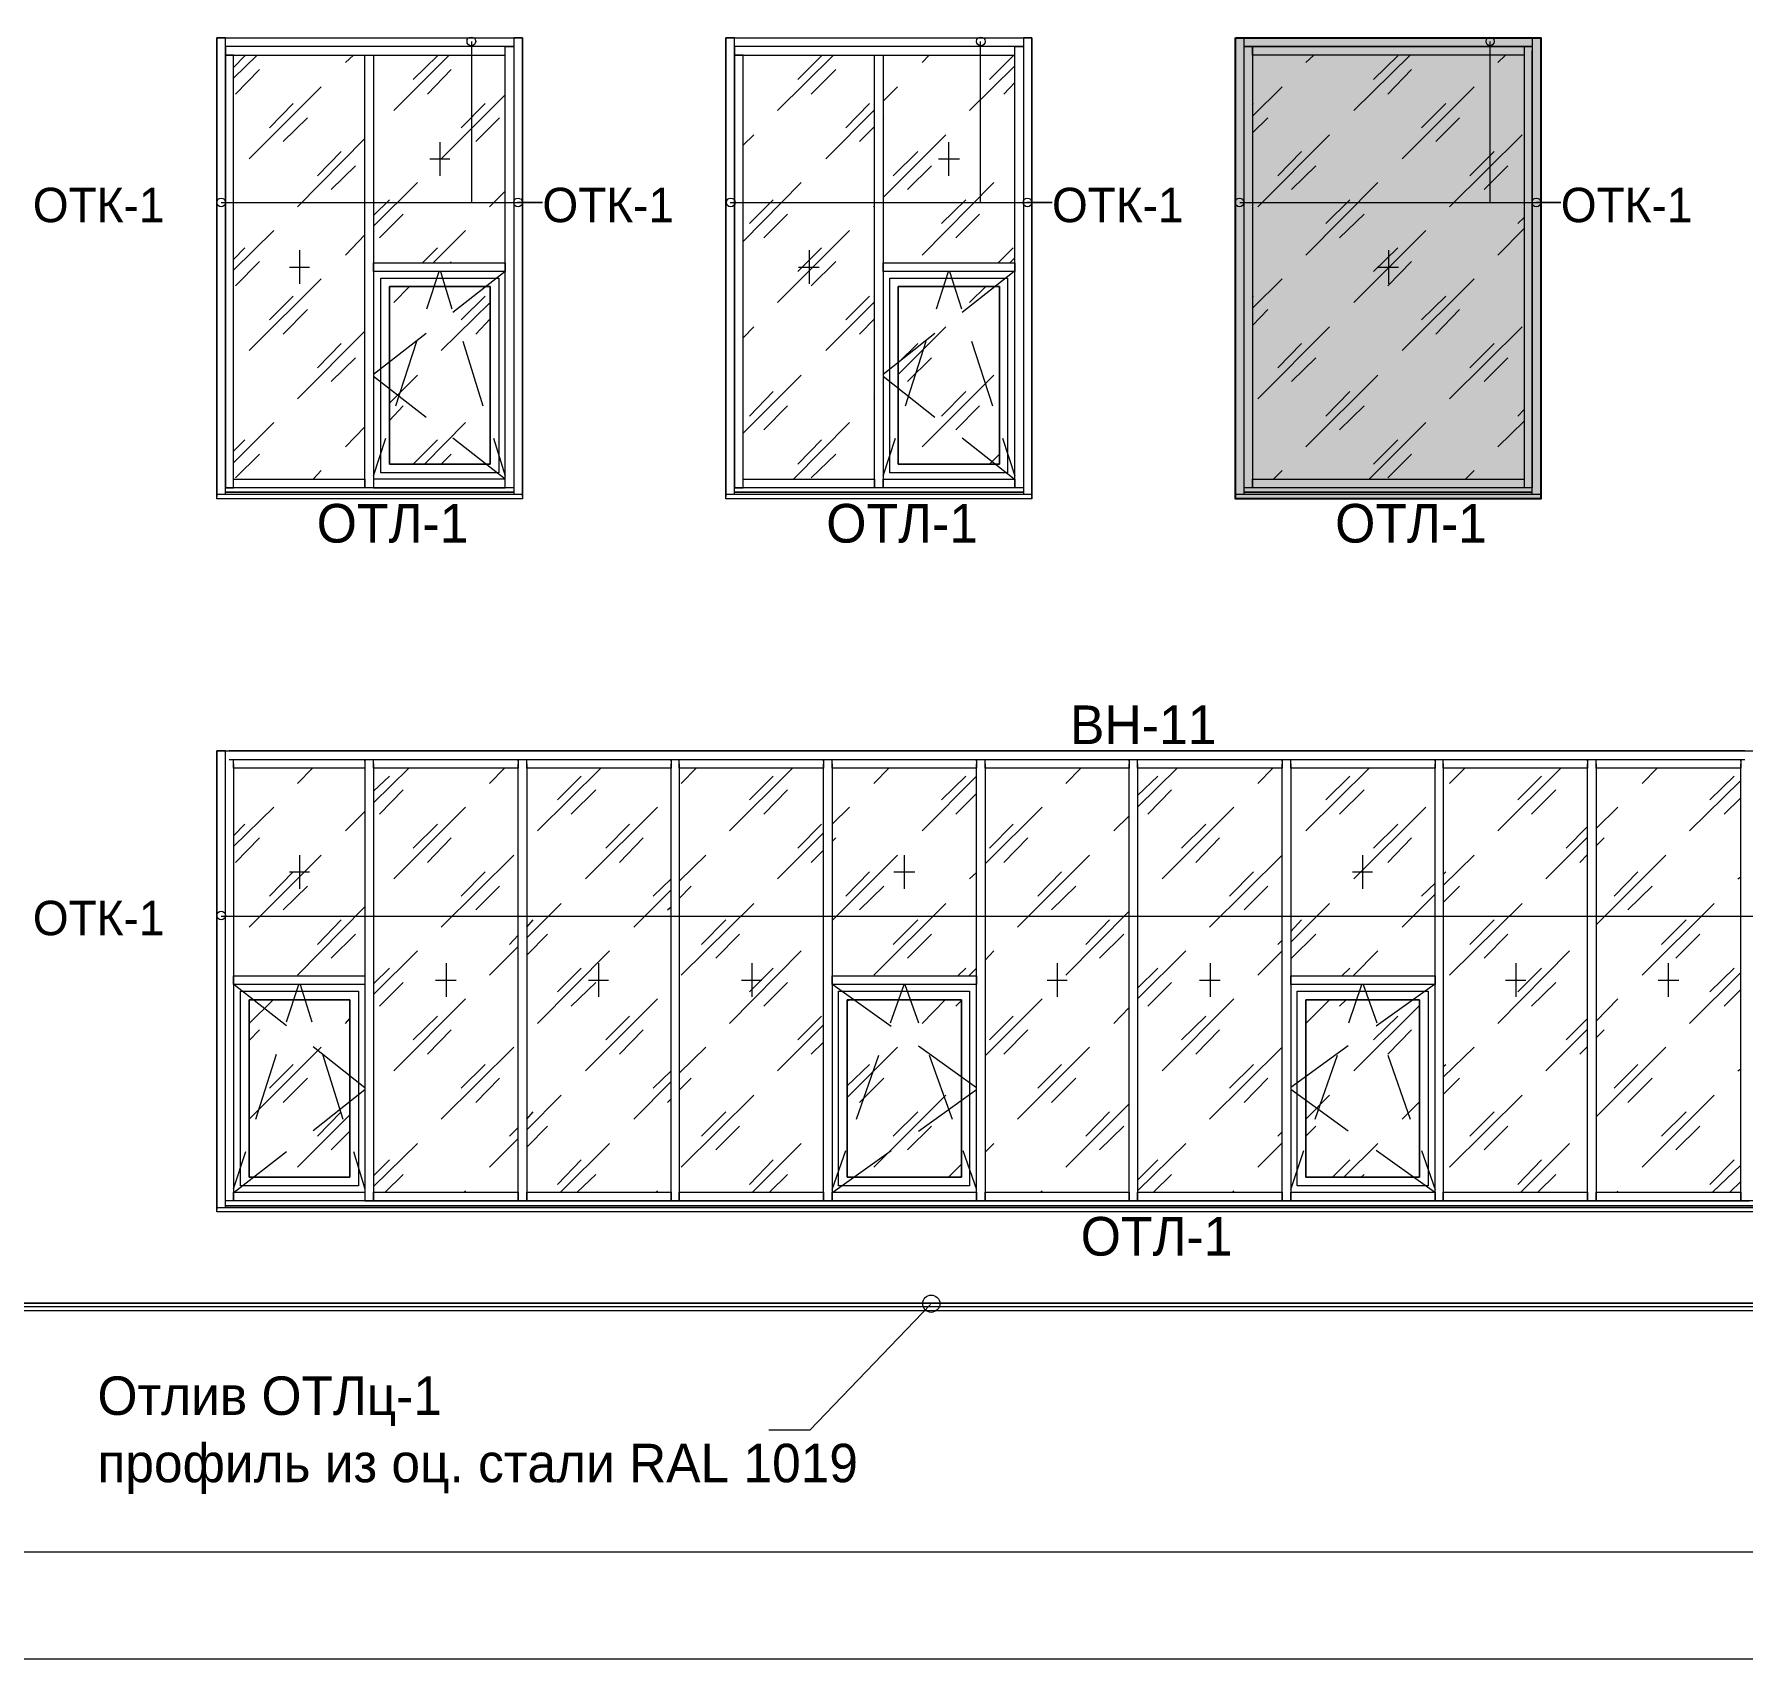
# Model space of a CAD drawing. Header units: millimetres. Extents: x 2294 to 908349, y -83289 to 219220.
# Drawn here: x 342625 to 352688, y 112340 to 121908 of the extents above; entities that cross this region are included whole.
import ezdxf

# ---------------------------------------------------------------- set-up
doc = ezdxf.new("R2010")
doc.units = ezdxf.units.MM
doc.layers.add('PDF _Геометрия', color=7, linetype='Continuous')
doc.layers.add('PDF _Текст', color=7, linetype='Continuous')

msp = doc.modelspace()

# ---------------------------------------------------------------- hatches: boundary and pattern name
at = {"transparency": 33554551}
h = msp.add_hatch(color=3, dxfattribs=at)
h.dxf.hatch_style = 1
h.paths.add_polyline_path([(349699.9, 121885.8), (351499, 121885.8), (351499, 119172.4), (349699.9, 119172.4)])

# ---------------------------------------------------------------- linework, layer by layer
msp.add_lwpolyline([(349699.9, 121885.8), (351499, 121885.8), (351499, 119172.4), (349699.9, 119172.4)], close=True)
at = {"layer": 'PDF _Геометрия', "lineweight": 9}
for points in [[(314502, 114435.6), (314023.7, 114435.6), (314502, 114435.6), (314023.7, 114435.6), (314502, 114435.6), (314502, 117686.6), (316601.6, 117686.6), (316601.6, 114435.6), (317202.7, 114435.6), (317202.7, 117686.6), (318603.9, 117686.6), (318603.9, 114435.6), (355012.4, 114435.6), (355012.4, 128188.8), (355012.4, 114435.6), (355033.6, 114435.6), (355033.6, 128188.8), (355033.6, 114435.6), (388559.4, 114435.6)], [(343752.5, 119197.8), (343752.5, 119261.3), (343752.5, 120535.5), (343752.5, 119235.9), (343799, 119235.9), (343799, 120535.5), (343799, 121784.2), (343752.5, 121784.2), (343752.5, 120535.5), (343752.5, 121809.6), (343752.5, 121885.8), (343701.7, 121885.8), (343701.7, 121809.6), (343701.7, 120535.5), (343701.7, 119261.3), (343701.7, 119185.1), (343701.7, 121885.8), (345500.7, 121885.8), (345500.7, 119185.1), (345500.7, 119261.3), (345500.7, 120535.5), (345500.7, 121809.6), (345500.7, 121885.8), (345449.9, 121885.8), (345449.9, 121809.6), (345449.9, 120535.5), (345449.9, 119261.3), (345449.9, 119197.8)], [(346749.5, 119197.8), (346749.5, 119261.3), (346749.5, 120535.5), (346749.5, 119235.9), (346800.3, 119235.9), (346800.3, 120535.5), (346800.3, 121784.2), (346749.5, 121784.2), (346749.5, 120535.5), (346749.5, 121809.6), (346749.5, 121885.8), (346698.7, 121885.8), (346698.7, 121809.6), (346698.7, 120535.5), (346698.7, 119261.3), (346698.7, 119185.1), (346698.7, 121885.8), (348502, 121885.8), (348502, 119185.1), (348502, 119261.3), (348502, 120535.5), (348502, 121809.6), (348502, 121885.8), (348451.2, 121885.8), (348451.2, 121809.6), (348451.2, 120535.5), (348451.2, 119261.3), (348451.2, 119197.8)], [(349750.7, 119197.8), (349750.7, 119261.3), (349750.7, 121809.6), (349750.7, 121885.8), (349699.9, 121885.8), (349699.9, 121809.6), (349699.9, 119261.3), (349699.9, 119185.1), (349699.9, 121885.8), (351499, 121885.8), (351499, 119185.1), (351499, 119261.3), (351499, 121809.6), (351499, 121885.8), (351448.2, 121885.8), (351448.2, 121809.6)], [(343799, 121648.7), (343938.7, 121784.2)], [(343799, 121712.2), (343866.8, 121780)], [(344459.4, 121741.9), (344506, 121784.2)], [(345399.1, 119286.7), (344624.5, 119286.7), (344624.5, 119235.9), (345399.1, 119235.9), (345399.1, 120535.5), (345399.1, 121809.6), (345399.1, 121835), (345449.9, 121835), (345449.9, 121809.6), (345449.9, 120535.5), (345449.9, 119235.9), (345399.1, 119235.9), (345399.1, 119286.7), (345090.1, 119528)], [(344743, 121458.3), (345069, 121784.2)], [(344857.3, 121640.3), (345001.2, 121780)], [(345200.2, 121864.6), (345200.2, 120916.4), (345619.3, 120916.4), (345471.1, 120916.4)], [(347003.5, 121458.3), (347333.7, 121784.2)], [(347122, 121640.3), (347261.7, 121780)], [(347854.3, 121741.9), (347896.6, 121784.2)], [(348197.2, 121864.6), (348197.2, 120916.4), (348620.5, 120916.4), (348472.3, 120916.4)], [(348252.2, 121640.3), (348391.9, 121780)], [(351448.2, 119235.9), (349750.7, 119235.9), (349750.7, 121809.6), (349750.7, 121835), (349801.5, 121835), (349801.5, 121809.6), (349801.5, 119235.9), (349750.7, 119235.9)], [(350114.8, 121741.9), (350161.3, 121784.2)], [(350398.4, 121458.3), (350728.6, 121784.2)], [(350512.7, 121640.3), (350656.6, 121780)], [(351198.4, 121864.6), (351198.4, 120916.4), (351617.5, 120916.4), (351473.6, 120916.4)], [(351245, 121741.9), (351291.6, 121784.2)], [(351401.6, 121835), (351448.2, 121835)], [(351401.6, 121835), (351401.6, 121809.6)], [(351401.6, 121809.6), (351401.6, 119235.9)], [(351448.2, 119197.8), (351448.2, 119261.3), (351448.2, 121809.6), (351448.2, 119235.9)], [(343811.7, 121555.6), (343951.4, 121699.5)], [(344942, 121555.6), (345081.7, 121699.5)], [(347202.4, 121555.6), (347346.4, 121699.5)], [(348133.7, 121458.3), (348400.4, 121720.7)], [(350597.3, 121555.6), (350737, 121699.5)], [(343892.2, 121174.6), (344315.5, 121597.9)], [(347625.7, 121513.3), (347710.4, 121597.9)], [(348336.9, 121555.6), (348400.4, 121623.3)], [(349801.5, 121424.4), (349975.1, 121597.9)], [(350682, 121174.6), (351105.3, 121597.9)], [(344010.7, 121356.7), (344150.4, 121500.6)], [(345022.4, 121174.6), (345399.1, 121551.4)], [(345140.9, 121356.7), (345280.6, 121500.6)], [(347405.6, 121356.7), (347545.3, 121500.6)], [(349801.5, 121492.1), (349805.8, 121500.6)], [(350796.3, 121356.7), (350940.2, 121500.6)], [(344091.1, 121276.2), (344235.1, 121415.9)], [(345225.6, 121276.2), (345365.3, 121415.9)], [(347287.1, 121174.6), (347574.9, 121462.5)], [(347486, 121276.2), (347574.9, 121365.1)], [(347625.7, 121411.7), (347630, 121415.9)], [(349801.5, 121327), (349890.4, 121415.9)], [(350881, 121276.2), (351020.6, 121415.9)], [(344175.8, 120891), (344573.7, 121293.2)], [(345013.9, 121272), (345013.9, 121073)], [(346800.3, 121255.1), (346863.8, 121314.3)], [(347625.7, 120946.1), (347994, 121314.3)], [(348010.9, 121272), (348010.9, 121073)], [(349831.2, 120891), (350254.5, 121314.3)], [(350961.4, 120891), (351388.9, 121314.3)], [(344294.3, 121073), (344434, 121217)], [(344954.7, 121174.6), (345073.2, 121174.6)], [(347685, 121073), (347828.9, 121217)], [(347951.7, 121174.6), (348074.4, 121174.6)], [(349949.7, 121073), (350089.4, 121217)], [(351079.9, 121073), (351223.8, 121217)], [(344374.7, 120992.6), (344518.7, 121132.3)], [(347769.7, 120992.6), (347909.3, 121132.3)], [(350030.1, 120992.6), (350174, 121132.3)], [(351164.6, 120992.6), (351304.3, 121132.3)], [(344624.5, 120776.7), (344882.7, 121035)], [(345306, 120891), (345399.1, 120984.2)], [(346800.3, 120687.8), (347143.2, 121035)], [(347854.3, 120607.4), (348277.6, 121035)], [(350114.8, 120607.4), (350538.1, 121035)], [(343727.1, 120916.4), (345619.3, 120916.4)], [(344624.5, 120840.2), (344717.6, 120933.4)], [(346724.1, 120916.4), (348620.5, 120916.4)], [(346838.4, 120793.7), (346978.1, 120933.4)], [(347570.7, 120891), (347574.9, 120899.5)], [(347968.6, 120793.7), (348112.5, 120933.4)], [(349725.3, 120916.4), (351617.5, 120916.4)], [(350233.3, 120793.7), (350373, 120933.4)], [(344658.4, 120709), (344798, 120848.7)], [(346923, 120709), (347062.7, 120848.7)], [(348053.3, 120709), (348193, 120848.7)], [(350313.7, 120709), (350457.7, 120848.7)], [(351245, 120607.4), (351401.6, 120764)], [(351363.5, 120793.7), (351401.6, 120827.5)], [(343799, 120518.5), (344036.1, 120751.3)], [(344459.4, 120607.4), (344573.7, 120725.9)], [(344975.8, 120560.8), (345166.3, 120751.3)], [(347003.5, 120328), (347426.8, 120751.3)], [(350398.4, 120328), (350821.7, 120751.3)], [(343799, 120582), (343866.8, 120649.7)], [(343811.7, 120425.4), (343951.4, 120569.3)], [(344188.5, 120637), (344188.5, 120438.1)], [(344912.3, 120560.8), (345001.2, 120649.7)], [(345077.4, 120560.8), (345081.7, 120569.3)], [(347122, 120510.1), (347261.7, 120649.7)], [(347189.7, 120637), (347189.7, 120438.1)], [(347202.4, 120425.4), (347346.4, 120569.3)], [(348303, 120560.8), (348391.9, 120649.7)], [(348370.8, 120560.8), (348400.4, 120590.5)], [(350512.7, 120510.1), (350656.6, 120649.7)], [(350597.3, 120425.4), (350737, 120569.3)], [(350601.6, 120637), (350601.6, 120438.1)], [(343892.2, 120044.4), (344315.5, 120467.7)], [(344129.2, 120535.5), (344247.8, 120535.5)], [(344937.7, 120289.9), (345009.7, 120510.1)], [(345018.2, 120510.1), (345085.9, 120289.9)], [(345399.1, 120510.1), (345090.1, 120268.8)], [(347126.2, 120535.5), (347249, 120535.5)], [(347939, 120289.9), (348010.9, 120510.1)], [(348015.2, 120510.1), (348087.1, 120289.9)], [(348396.2, 120510.1), (348091.4, 120268.8)], [(349801.5, 120294.2), (349975.1, 120467.7)], [(350538.1, 120535.5), (350660.8, 120535.5)], [(350682, 120044.4), (351105.3, 120467.7)], [(344010.7, 120226.4), (344150.4, 120366.1)], [(344743, 120328), (344836.1, 120421.2)], [(345140.9, 120226.4), (345280.6, 120366.1)], [(347405.6, 120226.4), (347545.3, 120366.1)], [(348133.7, 120328), (348231.1, 120421.2)], [(349801.5, 120357.7), (349805.8, 120366.1)], [(350796.3, 120226.4), (350940.2, 120366.1)], [(344091.1, 120141.8), (344235.1, 120285.7)], [(345022.4, 120044.4), (345310.2, 120328)], [(347287.1, 120044.4), (347574.9, 120332.3)], [(349801.5, 120192.6), (349890.4, 120285.7)], [(350881, 120141.8), (351020.6, 120285.7)], [(344175.8, 119760.8), (344573.7, 120158.7)], [(345225.6, 120141.8), (345310.2, 120230.7)], [(346800.3, 120120.6), (346863.8, 120184.1)], [(347486, 120141.8), (347574.9, 120230.7)], [(347714.6, 119904.7), (347994, 120184.1)], [(349831.2, 119760.8), (350254.5, 120184.1)], [(350961.4, 119760.8), (351388.9, 120184.1)], [(344294.3, 119942.8), (344434, 120086.7)], [(344933.5, 120146), (344624.5, 119904.7)], [(344755.7, 119718.5), (344878.5, 120099.4)], [(345149.4, 120099.4), (345267.9, 119718.5)], [(347930.5, 120146), (347625.7, 119904.7)], [(347714.6, 119972.5), (347828.9, 120086.7)], [(347757, 119718.5), (347879.7, 120099.4)], [(348146.4, 120099.4), (348269.2, 119718.5)], [(349949.7, 119942.8), (350089.4, 120086.7)], [(351079.9, 119942.8), (351223.8, 120086.7)], [(344374.7, 119862.4), (344518.7, 120002.1)], [(347769.7, 119862.4), (347909.3, 120002.1)], [(350030.1, 119862.4), (350174, 120002.1)], [(351164.6, 119862.4), (351304.3, 120002.1)], [(344933.5, 119650.7), (344624.5, 119892)], [(344717.6, 119735.4), (344882.7, 119900.5)], [(346800.3, 119557.6), (347143.2, 119900.5)], [(347930.5, 119650.7), (347625.7, 119892)], [(347854.3, 119477.2), (348277.6, 119900.5)], [(350114.8, 119477.2), (350538.1, 119900.5)], [(344717.6, 119798.9), (344717.6, 119803.1)], [(345306, 119760.8), (345310.2, 119765)], [(346838.4, 119659.2), (346978.1, 119803.1)], [(347570.7, 119760.8), (347574.9, 119765)], [(347968.6, 119659.2), (348112.5, 119803.1)], [(350233.3, 119659.2), (350373, 119803.1)], [(344717.6, 119633.8), (344798, 119718.5)], [(346923, 119578.8), (347062.7, 119718.5)], [(348053.3, 119578.8), (348193, 119718.5)], [(350313.7, 119578.8), (350457.7, 119718.5)], [(351363.5, 119659.2), (351401.6, 119697.3)], [(343799, 119384.1), (344036.1, 119621.1)], [(344459.4, 119477.2), (344573.7, 119595.7)], [(344925, 119375.6), (345166.3, 119621.1)], [(347096.6, 119286.7), (347426.8, 119621.1)], [(350487.3, 119286.7), (350821.7, 119621.1)], [(351245, 119477.2), (351401.6, 119629.6)], [(343799, 119451.8), (343866.8, 119519.5)], [(344624.5, 119307.9), (344696.5, 119528)], [(344857.3, 119375.6), (345001.2, 119519.5)], [(345331.4, 119528), (345399.1, 119307.9)], [(347122, 119375.6), (347261.7, 119519.5)], [(347625.7, 119307.9), (347697.7, 119528)], [(348396.2, 119286.7), (348091.4, 119528)], [(348328.4, 119528), (348400.4, 119307.9)], [(350512.7, 119375.6), (350656.6, 119519.5)], [(343811.7, 119295.2), (343951.4, 119434.9)], [(345022.4, 119375.6), (345081.7, 119434.9)], [(347202.4, 119295.2), (347346.4, 119434.9)], [(348252.2, 119375.6), (348311.5, 119434.9)], [(350597.3, 119295.2), (350737, 119434.9)], [(344268.9, 119286.7), (344315.5, 119337.5)], [(349924.3, 119286.7), (349975.1, 119337.5)], [(351054.5, 119286.7), (351105.3, 119337.5)], [(345500.7, 119202), (345500.7, 119197.8), (343701.7, 119197.8), (343701.7, 119202)], [(345500.7, 119197.8), (345500.7, 119172.4), (343701.7, 119172.4), (343701.7, 119197.8)], [(343701.7, 119172.4), (343701.7, 119180.9)], [(345449.9, 119235.9), (343752.5, 119235.9)], [(345449.9, 119210.5), (343752.5, 119210.5), (345449.9, 119210.5)], [(345449.9, 119210.5), (343752.5, 119210.5)], [(345500.7, 119180.9), (345500.7, 119172.4)], [(348502, 119197.8), (346698.7, 119197.8), (346698.7, 119202)], [(348502, 119172.4), (346698.7, 119172.4), (346698.7, 119197.8)], [(346698.7, 119172.4), (346698.7, 119180.9)], [(348451.2, 119235.9), (346749.5, 119235.9)], [(348451.2, 119210.5), (346749.5, 119210.5), (348451.2, 119210.5)], [(348451.2, 119210.5), (346749.5, 119210.5)], [(348502, 119235.9), (348502, 119210.5), (348502, 119197.8), (348502, 119172.4), (348502, 119180.9)], [(351499, 119202), (351499, 119197.8), (349699.9, 119197.8), (349699.9, 119202)], [(351499, 119197.8), (351499, 119172.4), (349699.9, 119172.4), (349699.9, 119197.8)], [(349699.9, 119172.4), (349699.9, 119180.9)], [(351448.2, 119210.5), (349750.7, 119210.5), (351448.2, 119210.5)], [(351448.2, 119210.5), (349750.7, 119210.5)], [(351448.2, 119235.9), (351401.6, 119235.9)], [(351499, 119180.9), (351499, 119172.4)], [(343799, 117610.4), (343799, 116336.3), (343799, 115036.7), (343752.5, 115036.7), (343752.5, 116336.3), (343752.5, 117610.4), (343752.5, 117686.6), (343701.7, 117686.6), (343701.7, 117610.4), (343701.7, 116336.3), (343701.7, 115062.1), (343701.7, 114985.9), (343701.7, 117686.6), (354500.2, 117686.6), (354500.2, 114985.9), (354500.2, 115062.1), (354500.2, 116336.3), (354500.2, 117610.4), (354500.2, 117686.6), (354449.4, 117686.6), (354449.4, 117610.4), (354449.4, 116336.3), (354449.4, 115062.1), (354449.4, 114998.6)], [(352701.2, 117686.6), (351799.5, 117686.6), (350897.9, 117686.6), (350000.5, 117686.6), (349098.8, 117686.6), (348201.4, 117686.6), (347299.8, 117686.6), (346402.4, 117686.6), (345500.7, 117686.6), (344599.1, 117686.6), (343773.6, 117686.6)], [(343752.5, 114998.6), (343752.5, 115062.1), (343752.5, 116336.3), (343752.5, 117610.4)], [(343773.6, 117635.8), (344599.1, 117635.8), (345500.7, 117635.8), (346402.4, 117635.8), (347299.8, 117635.8), (348201.4, 117635.8), (349098.8, 117635.8), (350000.5, 117635.8), (350897.9, 117635.8), (351799.5, 117635.8), (352701.2, 117635.8)], [(344573.7, 117627.3), (344573.7, 117635.8), (344573.7, 117585), (343799, 117585), (343799, 117635.8), (344573.7, 117635.8)], [(343799, 117627.3), (343799, 117635.8)], [(344175.8, 117496.1), (344264.7, 117585)], [(344573.7, 117610.4), (344573.7, 116336.3), (344573.7, 115036.7), (344624.5, 115036.7), (345475.3, 115036.7), (345526.1, 115036.7), (346377, 115036.7), (346423.5, 115036.7), (347274.4, 115036.7), (347325.2, 115036.7), (348176, 115036.7), (348226.8, 115036.7), (349073.4, 115036.7), (349124.2, 115036.7), (349975.1, 115036.7), (350025.9, 115036.7), (350876.7, 115036.7), (350923.3, 115036.7), (351774.1, 115036.7), (351824.9, 115036.7), (352675.8, 115036.7), (352726.6, 115036.7)], [(345475.3, 117627.3), (345475.3, 117635.8), (345475.3, 117585), (344624.5, 117585), (344624.5, 117635.8), (345475.3, 117635.8)], [(344624.5, 117627.3), (344624.5, 117635.8)], [(344624.5, 117610.4), (344624.5, 116336.3), (344624.5, 115036.7), (344624.5, 115087.5), (345475.3, 115087.5), (345475.3, 115036.7), (345475.3, 116336.3), (345475.3, 117610.4)], [(344624.5, 117381.8), (344831.9, 117585)], [(344624.5, 117449.5), (344717.6, 117538.4)], [(345306, 117496.1), (345394.9, 117585)], [(346377, 117627.3), (346377, 117635.8), (346377, 117585), (345526.1, 117585), (345526.1, 117635.8), (346377, 117635.8)], [(345526.1, 117627.3), (345526.1, 117635.8)], [(345526.1, 117610.4), (345526.1, 116336.3), (345526.1, 115036.7), (345526.1, 115087.5), (346377, 115087.5), (346377, 115036.7), (346377, 116336.3), (346377, 117610.4)], [(345589.6, 117216.7), (345962.1, 117585)], [(345708.2, 117398.8), (345847.8, 117538.4)], [(347274.4, 117627.3), (347274.4, 117635.8), (347274.4, 117585), (346423.5, 117585), (346423.5, 117635.8), (347274.4, 117635.8)], [(346423.5, 117627.3), (346423.5, 117635.8)], [(346423.5, 117610.4), (346423.5, 116336.3), (346423.5, 115036.7), (346423.5, 115087.5), (347274.4, 115087.5), (347274.4, 115036.7), (347274.4, 116336.3), (347274.4, 117610.4)], [(346436.2, 117496.1), (346525.1, 117585)], [(346719.9, 117216.7), (347092.4, 117585)], [(346838.4, 117398.8), (346978.1, 117538.4)], [(348176, 117627.3), (348176, 117635.8), (348176, 117585), (347325.2, 117585), (347325.2, 117635.8), (348176, 117635.8)], [(347325.2, 117627.3), (347325.2, 117635.8)], [(347325.2, 117610.4), (347325.2, 116336.3), (347325.2, 115036.7), (347325.2, 115087.5), (348176, 115087.5), (348176, 115036.7), (348176, 116336.3), (348176, 117610.4)], [(347570.7, 117496.1), (347659.6, 117585)], [(347854.3, 117216.7), (348176, 117538.4)], [(347968.6, 117398.8), (348112.5, 117538.4)], [(349073.4, 117627.3), (349073.4, 117635.8), (349073.4, 117585), (348226.8, 117585), (348226.8, 117635.8), (349073.4, 117635.8)], [(348226.8, 117627.3), (348226.8, 117635.8)], [(348226.8, 117610.4), (348226.8, 116336.3), (348226.8, 115036.7), (348226.8, 115087.5), (349073.4, 115087.5), (349073.4, 115036.7), (349073.4, 116336.3), (349073.4, 117610.4)], [(348700.9, 117496.1), (348789.8, 117585)], [(349975.1, 117627.3), (349975.1, 117635.8), (349975.1, 117585), (349124.2, 117585), (349124.2, 117635.8), (349975.1, 117635.8)], [(349124.2, 117627.3), (349124.2, 117635.8)], [(349124.2, 117610.4), (349124.2, 116336.3), (349124.2, 115036.7), (349124.2, 115087.5), (349975.1, 115087.5), (349975.1, 115036.7), (349975.1, 116336.3), (349975.1, 117610.4)], [(349124.2, 117356.4), (349357.1, 117585)], [(349124.2, 117424.2), (349242.8, 117538.4)], [(349831.2, 117496.1), (349920.1, 117585)], [(350876.7, 117627.3), (350876.7, 117635.8), (350876.7, 117585), (350025.9, 117585), (350025.9, 117635.8), (350876.7, 117635.8)], [(350025.9, 117627.3), (350025.9, 117635.8)], [(350025.9, 117610.4), (350025.9, 116336.3), (350025.9, 115036.7), (350025.9, 115087.5), (350876.7, 115087.5), (350876.7, 115036.7), (350876.7, 116336.3), (350876.7, 117610.4)], [(350114.8, 117216.7), (350487.3, 117585)], [(350233.3, 117398.8), (350373, 117538.4)], [(351774.1, 117627.3), (351774.1, 117635.8), (351774.1, 117585), (350923.3, 117585), (350923.3, 117635.8), (351774.1, 117635.8)], [(350923.3, 117627.3), (350923.3, 117635.8)], [(350923.3, 117610.4), (350923.3, 116336.3), (350923.3, 115036.7), (350923.3, 115087.5), (351774.1, 115087.5), (351774.1, 115036.7), (351774.1, 116336.3), (351774.1, 117610.4)], [(350961.4, 117496.1), (351050.3, 117585)], [(351245, 117216.7), (351617.5, 117585)], [(351363.5, 117398.8), (351503.2, 117538.4)], [(352675.8, 117627.3), (352675.8, 117635.8), (352675.8, 117585), (351824.9, 117585), (351824.9, 117635.8), (352675.8, 117635.8)], [(351824.9, 117627.3), (351824.9, 117635.8)], [(351824.9, 117610.4), (351824.9, 116336.3), (351824.9, 115036.7), (351824.9, 115087.5), (352675.8, 115087.5), (352675.8, 115036.7), (352675.8, 116336.3), (352675.8, 117610.4)], [(352095.8, 117496.1), (352184.7, 117585)], [(352493.8, 117398.8), (352637.7, 117538.4)], [(344658.4, 117314.1), (344798, 117458)], [(345788.6, 117314.1), (345932.5, 117458)], [(346923, 117314.1), (347062.7, 117458)], [(349183.5, 117314.1), (349323.2, 117458)], [(350313.7, 117314.1), (350457.7, 117458)], [(351444, 117314.1), (351587.9, 117458)], [(352375.2, 117216.7), (352675.8, 117513)], [(343799, 117123.6), (344036.1, 117356.4)], [(344743, 116933.1), (345166.3, 117356.4)], [(345873.2, 116933.1), (346296.6, 117356.4)], [(347325.2, 117254.8), (347426.8, 117356.4)], [(348053.3, 117314.1), (348176, 117436.9)], [(348226.8, 117022), (348561.2, 117356.4)], [(349268.2, 116933.1), (349691.5, 117356.4)], [(350398.4, 116933.1), (350821.7, 117356.4)], [(351824.9, 117229.4), (351951.9, 117356.4)], [(352578.4, 117314.1), (352675.8, 117411.5)], [(343799, 117187.1), (343866.8, 117254.8)], [(344459.4, 117216.7), (344573.7, 117331)], [(344857.3, 117115.1), (345001.2, 117254.8)], [(345991.8, 117115.1), (346131.5, 117254.8)], [(347122, 117115.1), (347261.7, 117254.8)], [(348252.2, 117115.1), (348391.9, 117254.8)], [(348984.5, 117216.7), (349073.4, 117305.6)], [(349382.5, 117115.1), (349526.4, 117254.8)], [(350512.7, 117115.1), (350656.6, 117254.8)], [(351647.1, 117115.1), (351774.1, 117242.1)], [(343811.7, 117030.5), (343951.4, 117174.4)], [(344942, 117030.5), (345081.7, 117174.4)], [(346072.2, 117030.5), (346211.9, 117174.4)], [(347003.5, 116933.1), (347274.4, 117204)], [(347325.2, 117153.2), (347346.4, 117174.4)], [(348336.9, 117030.5), (348476.6, 117174.4)], [(349467.1, 117030.5), (349606.8, 117174.4)], [(350597.3, 117030.5), (350737, 117174.4)], [(351528.6, 116933.1), (351774.1, 117178.6)], [(351824.9, 117127.8), (351871.5, 117174.4)], [(343892.2, 116649.5), (344315.5, 117072.8)], [(344188.5, 117072.8), (344188.5, 116873.9)], [(345022.4, 116649.5), (345449.9, 117072.8)], [(346423.5, 116920.4), (346580.2, 117072.8)], [(347202.4, 117030.5), (347274.4, 117102.4)], [(347325.2, 116687.6), (347710.4, 117072.8)], [(347748.5, 117072.8), (347748.5, 116873.9)], [(348417.3, 116649.5), (348840.6, 117072.8)], [(349547.5, 116649.5), (349975.1, 117072.8)], [(350449.2, 117072.8), (350449.2, 116873.9)], [(350923.3, 116895), (351105.3, 117072.8)], [(351727.6, 117030.5), (351774.1, 117077)], [(351824.9, 116662.2), (352235.5, 117072.8)], [(344010.7, 116831.5), (344150.4, 116975.4)], [(344129.2, 116975.4), (344247.8, 116975.4)], [(345140.9, 116831.5), (345280.6, 116975.4)], [(347405.6, 116831.5), (347545.3, 116975.4)], [(347689.2, 116975.4), (347812, 116975.4)], [(348133.7, 116933.1), (348176, 116971.2)], [(348535.8, 116831.5), (348675.5, 116975.4)], [(349666.1, 116831.5), (349805.8, 116975.4)], [(350389.9, 116975.4), (350508.4, 116975.4)], [(350923.3, 116958.5), (350940.2, 116975.4)], [(351930.8, 116831.5), (352070.4, 116975.4)], [(352658.8, 116933.1), (352675.8, 116945.8)], [(344091.1, 116751.1), (344235.1, 116890.8)], [(345225.6, 116751.1), (345365.3, 116890.8)], [(346156.9, 116649.5), (346377, 116869.6)], [(346271.2, 116831.5), (346377, 116933.1)], [(346423.5, 116818.8), (346495.5, 116890.8)], [(347486, 116751.1), (347630, 116890.8)], [(348616.3, 116751.1), (348760.2, 116890.8)], [(349750.7, 116751.1), (349890.4, 116890.8)], [(350682, 116649.5), (350876.7, 116844.2)], [(350796.3, 116831.5), (350876.7, 116907.7)], [(350923.3, 116793.4), (351020.6, 116890.8)], [(352011.2, 116751.1), (352155.1, 116890.8)], [(344175.8, 116365.9), (344573.7, 116768)], [(345526.1, 116586), (345729.3, 116789.2)], [(346355.8, 116751.1), (346377, 116768)], [(346436.2, 116365.9), (346863.8, 116789.2)], [(347570.7, 116365.9), (347994, 116789.2)], [(348700.9, 116365.9), (349073.4, 116742.6)], [(350025.9, 116560.6), (350254.5, 116789.2)], [(350961.4, 116365.9), (351388.9, 116789.2)], [(352095.8, 116365.9), (352519.2, 116789.2)], [(343727.1, 116713), (355092.9, 116713)], [(344294.3, 116547.9), (344434, 116691.8)], [(345526.1, 116649.5), (345564.2, 116691.8)], [(346554.8, 116547.9), (346698.7, 116691.8)], [(347685, 116547.9), (347828.9, 116691.8)], [(348819.5, 116547.9), (348959.1, 116691.8)], [(350025.9, 116624.1), (350089.4, 116691.8)], [(351079.9, 116547.9), (351223.8, 116691.8)], [(352210.1, 116547.9), (352354.1, 116691.8)], [(344374.7, 116467.5), (344518.7, 116607.2)], [(345306, 116365.9), (345475.3, 116535.2)], [(345424.5, 116547.9), (345475.3, 116602.9)], [(345526.1, 116484.4), (345648.9, 116607.2)], [(346639.4, 116467.5), (346779.1, 116607.2)], [(347769.7, 116467.5), (347909.3, 116607.2)], [(348899.9, 116467.5), (349043.8, 116607.2)], [(349949.7, 116547.9), (349975.1, 116573.3)], [(350030.1, 116467.5), (350174, 116607.2)], [(351164.6, 116467.5), (351304.3, 116607.2)], [(352294.8, 116467.5), (352434.5, 116607.2)], [(344624.5, 116251.6), (344882.7, 116509.8)], [(345052, 116437.8), (345052, 116238.9)], [(345589.6, 116082.3), (346012.9, 116509.8)], [(345949.4, 116437.8), (345949.4, 116238.9)], [(346719.9, 116082.3), (347143.2, 116509.8)], [(346851.1, 116437.8), (346851.1, 116238.9)], [(348226.8, 116454.8), (348277.6, 116509.8)], [(348650.1, 116437.8), (348650.1, 116238.9)], [(349124.2, 116226.2), (349407.9, 116509.8)], [(349551.8, 116437.8), (349551.8, 116238.9)], [(349831.2, 116365.9), (349975.1, 116509.8)], [(350394.2, 116361.7), (350538.1, 116509.8)], [(351245, 116082.3), (351668.3, 116509.8)], [(351350.8, 116437.8), (351350.8, 116238.9)], [(352248.2, 116437.8), (352248.2, 116238.9)], [(344624.5, 116315.1), (344717.6, 116408.2)], [(344988.5, 116336.3), (345111.3, 116336.3)], [(345708.2, 116268.5), (345847.8, 116408.2)], [(345890.2, 116336.3), (346008.7, 116336.3)], [(346791.8, 116336.3), (346910.3, 116336.3)], [(346838.4, 116268.5), (346978.1, 116408.2)], [(348066, 116361.7), (348112.5, 116408.2)], [(348129.5, 116361.7), (348176, 116408.2)], [(348590.9, 116336.3), (348709.4, 116336.3)], [(349124.2, 116289.7), (349242.8, 116408.2)], [(349488.3, 116336.3), (349611, 116336.3)], [(350326.4, 116361.7), (350373, 116408.2)], [(351291.6, 116336.3), (351410.1, 116336.3)], [(351363.5, 116268.5), (351503.2, 116408.2)], [(352189, 116336.3), (352311.7, 116336.3)], [(352375.2, 116082.3), (352675.8, 116382.8)], [(352493.8, 116268.5), (352637.7, 116408.2)], [(343803.3, 116310.9), (344112.3, 116069.6)], [(344112.3, 116090.7), (344184.3, 116310.9)], [(344192.7, 116310.9), (344260.5, 116090.7)], [(344658.4, 116183.9), (344798, 116323.6)], [(345788.6, 116183.9), (345932.5, 116323.6)], [(346923, 116183.9), (347062.7, 116323.6)], [(347329.4, 116310.9), (347672.3, 116065.3)], [(347668.1, 116086.5), (347748.5, 116310.9)], [(347752.7, 116310.9), (347833.2, 116086.5)], [(349183.5, 116183.9), (349323.2, 116323.6)], [(350368.8, 116086.5), (350445, 116310.9)], [(350453.4, 116310.9), (350533.8, 116086.5)], [(350872.5, 116310.9), (350529.6, 116065.3)], [(351444, 116183.9), (351587.9, 116323.6)], [(352578.4, 116183.9), (352675.8, 116281.2)], [(343892.2, 116082.3), (344031.9, 116222)], [(344743, 115802.9), (345166.3, 116226.2)], [(345873.2, 115802.9), (346296.6, 116226.2)], [(347414.1, 116213.5), (347422.5, 116222)], [(347854.3, 116082.3), (347989.8, 116222)], [(348053.3, 116183.9), (348087.1, 116217.7)], [(348226.8, 115891.8), (348561.2, 116226.2)], [(348984.5, 116082.3), (349073.4, 116175.4)], [(349268.2, 115802.9), (349691.5, 116226.2)], [(350114.8, 116082.3), (350254.5, 116222)], [(350313.7, 116183.9), (350351.8, 116222)], [(350398.4, 115802.9), (350783.6, 116188.1)], [(351824.9, 116095), (351951.9, 116226.2)], [(343892.2, 115980.7), (343951.4, 116044.2)], [(344459.4, 116082.3), (344484.8, 116111.9)], [(344857.3, 115984.9), (345001.2, 116124.6)], [(344942, 115900.2), (345081.7, 116044.2)], [(345991.8, 115984.9), (346131.5, 116124.6)], [(346072.2, 115900.2), (346211.9, 116044.2)], [(347003.5, 115802.9), (347274.4, 116073.8)], [(347122, 115984.9), (347261.7, 116124.6)], [(348252.2, 115984.9), (348391.9, 116124.6)], [(348336.9, 115900.2), (348476.6, 116044.2)], [(349382.5, 115984.9), (349526.4, 116124.6)], [(349467.1, 115900.2), (349606.8, 116044.2)], [(350512.7, 115984.9), (350656.6, 116124.6)], [(350597.3, 115900.2), (350737, 116044.2)], [(351528.6, 115802.9), (351774.1, 116048.4)], [(351647.1, 115984.9), (351774.1, 116111.9)], [(351824.9, 115997.6), (351871.5, 116044.2)], [(343892.2, 115519.3), (344315.5, 115942.6)], [(344268.9, 115946.8), (344573.7, 115705.5)], [(345022.4, 115519.3), (345449.9, 115942.6)], [(346423.5, 115790.2), (346580.2, 115942.6)], [(347202.4, 115900.2), (347274.4, 115972.2)], [(347414.1, 115646.3), (347710.4, 115942.6)], [(347833.2, 115951), (348176, 115705.5)], [(348417.3, 115519.3), (348840.6, 115942.6)], [(349547.5, 115519.3), (349975.1, 115942.6)], [(350364.5, 115951), (350025.9, 115705.5)], [(350923.3, 115764.8), (351105.3, 115942.6)], [(351727.6, 115900.2), (351774.1, 115946.8)], [(351824.9, 115532), (352235.5, 115942.6)], [(343930.3, 115519.3), (344053, 115900.2)], [(344010.7, 115701.3), (344150.4, 115841)], [(344323.9, 115900.2), (344442.5, 115519.3)], [(345140.9, 115701.3), (345280.6, 115841)], [(347414.1, 115714), (347545.3, 115841)], [(347469.1, 115519.3), (347600.3, 115896)], [(347896.6, 115896), (348032.1, 115519.3)], [(348535.8, 115701.3), (348675.5, 115841)], [(349666.1, 115701.3), (349805.8, 115841)], [(350169.8, 115519.3), (350301, 115896)], [(350597.3, 115896), (350728.6, 115519.3)], [(350923.3, 115828.3), (350940.2, 115841)], [(351930.8, 115701.3), (352070.4, 115841)], [(344091.1, 115616.6), (344235.1, 115760.6)], [(345225.6, 115616.6), (345365.3, 115760.6)], [(346156.9, 115519.3), (346377, 115739.4)], [(346271.2, 115701.3), (346377, 115802.9)], [(346423.5, 115688.6), (346495.5, 115760.6)], [(347486, 115616.6), (347630, 115760.6)], [(348616.3, 115616.6), (348760.2, 115760.6)], [(349750.7, 115616.6), (349890.4, 115760.6)], [(350923.3, 115663.2), (351020.6, 115760.6)], [(352011.2, 115616.6), (352155.1, 115760.6)], [(352658.8, 115802.9), (352675.8, 115815.6)], [(344268.9, 115451.5), (344573.7, 115692.8)], [(345526.1, 115455.8), (345729.3, 115659)], [(346355.8, 115616.6), (346377, 115637.8)], [(346436.2, 115235.7), (346863.8, 115659)], [(347570.7, 115235.7), (347994, 115659)], [(347833.2, 115447.3), (348176, 115692.8)], [(350364.5, 115447.3), (350025.9, 115692.8)], [(350114.8, 115519.3), (350254.5, 115659)], [(350961.4, 115235.7), (351388.9, 115659)], [(352095.8, 115235.7), (352519.2, 115659)], [(344175.8, 115235.7), (344484.8, 115544.7)], [(344294.3, 115417.7), (344434, 115561.6)], [(345526.1, 115519.3), (345564.2, 115561.6)], [(346554.8, 115417.7), (346698.7, 115561.6)], [(347685, 115417.7), (347828.9, 115561.6)], [(348700.9, 115235.7), (349073.4, 115608.2)], [(348819.5, 115417.7), (348959.1, 115561.6)], [(350682, 115519.3), (350783.6, 115620.9)], [(351079.9, 115417.7), (351223.8, 115561.6)], [(352210.1, 115417.7), (352354.1, 115561.6)], [(344374.7, 115337.3), (344484.8, 115447.3)], [(345424.5, 115417.7), (345475.3, 115468.5)], [(345526.1, 115354.2), (345648.9, 115476.9)], [(346639.4, 115337.3), (346779.1, 115476.9)], [(347769.7, 115337.3), (347909.3, 115476.9)], [(348899.9, 115337.3), (349043.8, 115476.9)], [(349949.7, 115417.7), (349975.1, 115443.1)], [(350114.8, 115417.7), (350174, 115476.9)], [(351164.6, 115337.3), (351304.3, 115476.9)], [(352294.8, 115337.3), (352434.5, 115476.9)], [(343799, 115108.7), (343871, 115328.8)], [(343803.3, 115087.5), (344112.3, 115328.8)], [(344506, 115328.8), (344573.7, 115108.7)], [(344624.5, 115121.4), (344882.7, 115375.4)], [(345306, 115235.7), (345475.3, 115405)], [(345725.1, 115087.5), (346012.9, 115375.4)], [(346855.3, 115087.5), (347143.2, 115375.4)], [(347325.2, 115104.4), (347405.6, 115333)], [(347329.4, 115087.5), (347672.3, 115333)], [(348095.6, 115333), (348176, 115104.4)], [(348226.8, 115324.6), (348277.6, 115375.4)], [(349124.2, 115096), (349407.9, 115375.4)], [(349831.2, 115235.7), (349975.1, 115379.6)], [(350025.9, 115104.4), (350102.1, 115333)], [(350339.1, 115176.4), (350538.1, 115375.4)], [(350872.5, 115087.5), (350529.6, 115333)], [(350796.3, 115333), (350876.7, 115104.4)], [(351380.5, 115087.5), (351668.3, 115375.4)], [(344624.5, 115184.9), (344717.6, 115278)], [(345708.2, 115134.1), (345847.8, 115278)], [(346838.4, 115134.1), (346978.1, 115278)], [(348010.9, 115176.4), (348087.1, 115252.6)], [(349124.2, 115159.5), (349242.8, 115278)], [(350271.4, 115176.4), (350373, 115278)], [(351363.5, 115134.1), (351503.2, 115278)], [(352493.8, 115134.1), (352637.7, 115278)], [(352510.7, 115087.5), (352675.8, 115248.4)], [(344692.2, 115087.5), (344798, 115193.3)], [(345822.4, 115087.5), (345932.5, 115193.3)], [(346956.9, 115087.5), (347062.7, 115193.3)], [(348078.7, 115176.4), (348087.1, 115184.9)], [(349217.4, 115087.5), (349323.2, 115193.3)], [(350440.7, 115176.4), (350457.7, 115193.3)], [(351482.1, 115087.5), (351587.9, 115193.3)], [(352612.3, 115087.5), (352675.8, 115151)], [(354449.4, 115036.7), (343752.5, 115036.7)], [(345157.9, 115087.5), (345166.3, 115096)], [(346288.1, 115087.5), (346296.6, 115096)], [(348552.8, 115087.5), (348561.2, 115096)], [(349683, 115087.5), (349691.5, 115096)], [(351947.7, 115087.5), (351951.9, 115096)], [(343701.7, 114998.6), (343701.7, 114998.6)], [(343701.7, 114973.2), (343701.7, 114977.4)], [(354449.4, 115007.1), (343752.5, 115007.1), (354449.4, 115007.1)], [(354449.4, 115007.1), (343752.5, 115007.1)], [(347905.1, 114427.1), (347194, 113686.4), (346952.7, 113686.4)], [(418051.1, 112628.1), (418051.1, 114389), (399192.9, 114389), (313405.7, 114389)], [(314235.4, 112971), (354750, 112971), (354678, 112899)], [(314235.4, 112340.2), (417962.3, 112340.2)]]:
    msp.add_lwpolyline(points, dxfattribs=at)
for points in [[(344599.1, 121835), (343752.5, 121835), (343752.5, 121784.2), (344599.1, 121784.2), (345399.1, 121784.2), (345399.1, 121835), (344599.1, 121835), (343773.6, 121835), (343752.5, 121835), (343752.5, 121885.8), (343773.6, 121885.8), (344599.1, 121885.8), (345424.5, 121885.8), (345449.9, 121885.8), (345449.9, 121835), (345424.5, 121835)], [(347600.3, 121835), (346749.5, 121835), (346749.5, 121784.2), (347600.3, 121784.2), (348400.4, 121784.2), (348400.4, 121835), (347600.3, 121835), (346774.9, 121835), (346749.5, 121835), (346749.5, 121885.8), (346774.9, 121885.8), (347600.3, 121885.8), (348425.8, 121885.8), (348451.2, 121885.8), (348451.2, 121835), (348425.8, 121835)], [(349776.1, 121835), (349750.7, 121835), (349750.7, 121885.8), (349776.1, 121885.8), (351448.2, 121885.8), (351448.2, 121835)], [(344624.5, 119235.9), (344573.7, 119235.9), (343799, 119235.9), (343799, 119286.7), (344573.7, 119286.7), (344573.7, 119235.9), (344573.7, 120535.5), (344573.7, 121784.2), (344624.5, 121784.2), (344624.5, 120535.5)], [(347625.7, 119235.9), (347574.9, 119235.9), (346800.3, 119235.9), (346800.3, 119286.7), (347574.9, 119286.7), (347574.9, 119235.9), (347574.9, 120535.5), (347574.9, 121784.2), (347625.7, 121784.2), (347625.7, 120535.5)], [(348400.4, 121809.6), (348400.4, 121835), (348451.2, 121835), (348451.2, 121809.6), (348451.2, 120535.5), (348451.2, 119235.9), (348400.4, 119235.9), (348400.4, 120535.5)], [(351401.6, 121784.2), (349801.5, 121784.2), (349801.5, 121835), (351401.6, 121835)], [(345399.1, 120510.1), (344624.5, 120510.1), (344624.5, 120560.8), (345399.1, 120560.8)], [(348400.4, 120510.1), (347625.7, 120510.1), (347625.7, 120560.8), (348400.4, 120560.8)], [(344666.8, 120472), (345361, 120472), (345361, 119324.8), (344666.8, 119324.8)], [(345361, 120472), (345361, 119324.8), (344666.8, 119324.8), (344666.8, 120472)], [(347663.8, 120472), (348358.1, 120472), (348358.1, 119324.8), (347663.8, 119324.8)], [(348358.1, 120472), (348358.1, 119324.8), (347663.8, 119324.8), (347663.8, 120472)], [(345310.2, 120421.2), (344717.6, 120421.2), (344717.6, 119375.6), (345310.2, 119375.6)], [(344717.6, 119375.6), (344717.6, 120421.2), (345310.2, 120421.2), (345310.2, 119375.6)], [(348311.5, 120421.2), (347714.6, 120421.2), (347714.6, 119375.6), (348311.5, 119375.6)], [(347714.6, 119375.6), (347714.6, 120421.2), (348311.5, 120421.2), (348311.5, 119375.6)], [(348400.4, 119235.9), (347625.7, 119235.9), (347625.7, 119286.7), (348400.4, 119286.7)], [(351401.6, 119235.9), (349801.5, 119235.9), (349801.5, 119286.7), (351401.6, 119286.7)], [(344573.7, 116310.9), (343799, 116310.9), (343799, 116361.7), (344573.7, 116361.7)], [(348176, 116310.9), (347325.2, 116310.9), (347325.2, 116361.7), (348176, 116361.7)], [(350876.7, 116310.9), (350025.9, 116310.9), (350025.9, 116361.7), (350876.7, 116361.7)], [(343841.4, 116272.8), (344535.6, 116272.8), (344535.6, 115125.6), (343841.4, 115125.6)], [(344535.6, 116272.8), (344535.6, 115125.6), (343841.4, 115125.6), (343841.4, 116272.8)], [(347363.3, 116272.8), (348133.7, 116272.8), (348133.7, 115125.6), (347363.3, 115125.6)], [(348133.7, 116272.8), (348133.7, 115125.6), (347363.3, 115125.6), (347363.3, 116272.8)], [(350064, 116272.8), (350834.4, 116272.8), (350834.4, 115125.6), (350064, 115125.6)], [(350834.4, 116272.8), (350834.4, 115125.6), (350064, 115125.6), (350064, 116272.8)], [(344484.8, 116222), (343892.2, 116222), (343892.2, 115176.4), (344484.8, 115176.4)], [(343892.2, 115176.4), (343892.2, 116222), (344484.8, 116222), (344484.8, 115176.4)], [(348087.1, 116222), (347414.1, 116222), (347414.1, 115176.4), (348087.1, 115176.4)], [(347414.1, 115176.4), (347414.1, 116222), (348087.1, 116222), (348087.1, 115176.4)], [(350783.6, 116222), (350114.8, 116222), (350114.8, 115176.4), (350783.6, 115176.4)], [(350114.8, 115176.4), (350114.8, 116222), (350783.6, 116222), (350783.6, 115176.4)], [(344573.7, 115036.7), (343799, 115036.7), (343799, 115087.5), (344573.7, 115087.5)], [(354500.2, 114973.2), (343701.7, 114973.2), (343701.7, 114998.6), (354500.2, 114998.6)], [(398096.5, 114414.4), (398096.5, 114435.6), (318603.9, 114435.6), (355012.4, 114435.6), (318603.9, 114435.6), (318603.9, 114414.4)]]:
    msp.add_lwpolyline(points, close=True, dxfattribs=at)
for points in [[(345174.8, 121864.6), (345174.8, 121881.6), (345183.3, 121890), (345200.2, 121890)], [(345174.8, 121864.6), (345174.8, 121881.6), (345183.3, 121890), (345200.2, 121890)], [(345200.2, 121890), (345212.9, 121890), (345225.6, 121881.6), (345225.6, 121864.6)], [(345200.2, 121890), (345212.9, 121890), (345225.6, 121881.6), (345225.6, 121864.6)], [(348176, 121864.6), (348176, 121881.6), (348184.5, 121890), (348201.4, 121890)], [(348176, 121864.6), (348176, 121881.6), (348184.5, 121890), (348201.4, 121890)], [(348201.4, 121890), (348214.1, 121890), (348226.8, 121881.6), (348226.8, 121864.6)], [(348201.4, 121890), (348214.1, 121890), (348226.8, 121881.6), (348226.8, 121864.6)], [(351177.3, 121864.6), (351177.3, 121881.6), (351185.7, 121890), (351198.4, 121890)], [(351177.3, 121864.6), (351177.3, 121881.6), (351185.7, 121890), (351198.4, 121890)], [(351198.4, 121890), (351211.1, 121890), (351223.8, 121881.6), (351223.8, 121864.6)], [(351198.4, 121890), (351211.1, 121890), (351223.8, 121881.6), (351223.8, 121864.6)], [(345200.2, 121839.2), (345183.3, 121839.2), (345174.8, 121851.9), (345174.8, 121864.6)], [(345200.2, 121839.2), (345183.3, 121839.2), (345174.8, 121851.9), (345174.8, 121864.6)], [(345225.6, 121864.6), (345225.6, 121851.9), (345212.9, 121839.2), (345200.2, 121839.2)], [(345225.6, 121864.6), (345225.6, 121851.9), (345212.9, 121839.2), (345200.2, 121839.2)], [(348201.4, 121839.2), (348184.5, 121839.2), (348176, 121851.9), (348176, 121864.6)], [(348201.4, 121839.2), (348184.5, 121839.2), (348176, 121851.9), (348176, 121864.6)], [(348226.8, 121864.6), (348226.8, 121851.9), (348214.1, 121839.2), (348201.4, 121839.2)], [(348226.8, 121864.6), (348226.8, 121851.9), (348214.1, 121839.2), (348201.4, 121839.2)], [(351198.4, 121839.2), (351185.7, 121839.2), (351177.3, 121851.9), (351177.3, 121864.6)], [(351198.4, 121839.2), (351185.7, 121839.2), (351177.3, 121851.9), (351177.3, 121864.6)], [(351223.8, 121864.6), (351223.8, 121851.9), (351211.1, 121839.2), (351198.4, 121839.2)], [(351223.8, 121864.6), (351223.8, 121851.9), (351211.1, 121839.2), (351198.4, 121839.2)], [(343701.7, 120916.4), (343701.7, 120933.4), (343710.2, 120941.8), (343727.1, 120941.8)], [(343701.7, 120916.4), (343701.7, 120933.4), (343710.2, 120941.8), (343727.1, 120941.8)], [(343727.1, 120891), (343710.2, 120891), (343701.7, 120903.7), (343701.7, 120916.4)], [(343727.1, 120891), (343710.2, 120891), (343701.7, 120903.7), (343701.7, 120916.4)], [(343727.1, 120941.8), (343739.8, 120941.8), (343752.5, 120933.4), (343752.5, 120916.4)], [(343727.1, 120941.8), (343739.8, 120941.8), (343752.5, 120933.4), (343752.5, 120916.4)], [(343752.5, 120916.4), (343752.5, 120903.7), (343739.8, 120891), (343727.1, 120891)], [(343752.5, 120916.4), (343752.5, 120903.7), (343739.8, 120891), (343727.1, 120891)], [(345449.9, 120916.4), (345449.9, 120933.4), (345458.4, 120941.8), (345475.3, 120941.8)], [(345449.9, 120916.4), (345449.9, 120933.4), (345458.4, 120941.8), (345475.3, 120941.8)], [(345475.3, 120891), (345458.4, 120891), (345449.9, 120903.7), (345449.9, 120916.4)], [(345475.3, 120891), (345458.4, 120891), (345449.9, 120903.7), (345449.9, 120916.4)], [(345475.3, 120941.8), (345488, 120941.8), (345500.7, 120933.4), (345500.7, 120916.4)], [(345475.3, 120941.8), (345488, 120941.8), (345500.7, 120933.4), (345500.7, 120916.4)], [(345500.7, 120916.4), (345500.7, 120903.7), (345488, 120891), (345475.3, 120891)], [(345500.7, 120916.4), (345500.7, 120903.7), (345488, 120891), (345475.3, 120891)], [(346702.9, 120916.4), (346702.9, 120933.4), (346711.4, 120941.8), (346728.3, 120941.8)], [(346702.9, 120916.4), (346702.9, 120933.4), (346711.4, 120941.8), (346728.3, 120941.8)], [(346728.3, 120891), (346711.4, 120891), (346702.9, 120903.7), (346702.9, 120916.4)], [(346728.3, 120891), (346711.4, 120891), (346702.9, 120903.7), (346702.9, 120916.4)], [(346728.3, 120941.8), (346741, 120941.8), (346753.7, 120933.4), (346753.7, 120916.4)], [(346728.3, 120941.8), (346741, 120941.8), (346753.7, 120933.4), (346753.7, 120916.4)], [(346753.7, 120916.4), (346753.7, 120903.7), (346741, 120891), (346728.3, 120891)], [(346753.7, 120916.4), (346753.7, 120903.7), (346741, 120891), (346728.3, 120891)], [(348451.2, 120916.4), (348451.2, 120933.4), (348459.6, 120941.8), (348476.6, 120941.8)], [(348451.2, 120916.4), (348451.2, 120933.4), (348459.6, 120941.8), (348476.6, 120941.8)], [(348476.6, 120891), (348459.6, 120891), (348451.2, 120903.7), (348451.2, 120916.4)], [(348476.6, 120891), (348459.6, 120891), (348451.2, 120903.7), (348451.2, 120916.4)], [(348476.6, 120941.8), (348489.3, 120941.8), (348502, 120933.4), (348502, 120916.4)], [(348476.6, 120941.8), (348489.3, 120941.8), (348502, 120933.4), (348502, 120916.4)], [(348502, 120916.4), (348502, 120903.7), (348489.3, 120891), (348476.6, 120891)], [(348502, 120916.4), (348502, 120903.7), (348489.3, 120891), (348476.6, 120891)], [(349699.9, 120916.4), (349699.9, 120933.4), (349708.4, 120941.8), (349725.3, 120941.8)], [(349699.9, 120916.4), (349699.9, 120933.4), (349708.4, 120941.8), (349725.3, 120941.8)], [(349725.3, 120891), (349708.4, 120891), (349699.9, 120903.7), (349699.9, 120916.4)], [(349725.3, 120891), (349708.4, 120891), (349699.9, 120903.7), (349699.9, 120916.4)], [(349725.3, 120941.8), (349738, 120941.8), (349750.7, 120933.4), (349750.7, 120916.4)], [(349725.3, 120941.8), (349738, 120941.8), (349750.7, 120933.4), (349750.7, 120916.4)], [(349750.7, 120916.4), (349750.7, 120903.7), (349738, 120891), (349725.3, 120891)], [(349750.7, 120916.4), (349750.7, 120903.7), (349738, 120891), (349725.3, 120891)], [(351448.2, 120916.4), (351448.2, 120933.4), (351456.7, 120941.8), (351473.6, 120941.8)], [(351448.2, 120916.4), (351448.2, 120933.4), (351456.7, 120941.8), (351473.6, 120941.8)], [(351473.6, 120891), (351456.7, 120891), (351448.2, 120903.7), (351448.2, 120916.4)], [(351473.6, 120891), (351456.7, 120891), (351448.2, 120903.7), (351448.2, 120916.4)], [(351473.6, 120941.8), (351486.3, 120941.8), (351499, 120933.4), (351499, 120916.4)], [(351473.6, 120941.8), (351486.3, 120941.8), (351499, 120933.4), (351499, 120916.4)], [(351499, 120916.4), (351499, 120903.7), (351486.3, 120891), (351473.6, 120891)], [(351499, 120916.4), (351499, 120903.7), (351486.3, 120891), (351473.6, 120891)], [(343701.7, 116717.2), (343701.7, 116734.2), (343710.2, 116742.6), (343727.1, 116742.6)], [(343701.7, 116717.2), (343701.7, 116734.2), (343710.2, 116742.6), (343727.1, 116742.6)], [(343727.1, 116742.6), (343739.8, 116742.6), (343752.5, 116734.2), (343752.5, 116717.2)], [(343727.1, 116742.6), (343739.8, 116742.6), (343752.5, 116734.2), (343752.5, 116717.2)], [(343727.1, 116691.8), (343710.2, 116691.8), (343701.7, 116704.5), (343701.7, 116717.2)], [(343727.1, 116691.8), (343710.2, 116691.8), (343701.7, 116704.5), (343701.7, 116717.2)], [(343752.5, 116717.2), (343752.5, 116704.5), (343739.8, 116691.8), (343727.1, 116691.8)], [(343752.5, 116717.2), (343752.5, 116704.5), (343739.8, 116691.8), (343727.1, 116691.8)], [(347858.6, 114431.4), (347858.6, 114461), (347879.7, 114482.2), (347909.3, 114482.2)], [(347858.6, 114431.4), (347858.6, 114461), (347879.7, 114482.2), (347909.3, 114482.2)], [(347909.3, 114380.6), (347879.7, 114380.6), (347858.6, 114406), (347858.6, 114431.4)], [(347909.3, 114380.6), (347879.7, 114380.6), (347858.6, 114406), (347858.6, 114431.4)], [(347909.3, 114482.2), (347934.7, 114482.2), (347960.1, 114461), (347960.1, 114431.4)], [(347909.3, 114482.2), (347934.7, 114482.2), (347960.1, 114461), (347960.1, 114431.4)], [(347960.1, 114431.4), (347960.1, 114406), (347934.7, 114380.6), (347909.3, 114380.6)], [(347960.1, 114431.4), (347960.1, 114406), (347934.7, 114380.6), (347909.3, 114380.6)]]:
    msp.add_open_spline(points, degree=3, dxfattribs=at)

# ---------------------------------------------------------------- texts
at = {"layer": 'PDF _Текст', "attachment_point": 4, "style": ''}
for s, insert, char_height in [('ОТК-1', (342617.2, 120900.7), 202.67), ('ОТК-1', (345618.4, 120900.7), 202.67), ('ОТК-1', (348619.6, 120900.7), 202.67), ('ОТК-1', (351616.5, 120900.7), 202.67), ('ОТЛ-1', (344289.3, 119026.1), 227.83), ('ОТЛ-1', (347290.2, 119026.1), 227.83), ('ОТЛ-1', (350287.3, 119026.1), 227.83), ('ВН-11', (348725.4, 117840.9), 227.83), ('ОТК-1', (342617.2, 116701.6), 202.67), ('ОТЛ-1', (348788.9, 114827), 227.83), ('Отлив ОТЛц-1', (342998.2, 113857.2), 226.626), ('профиль из оц. стали RAL 1019', (342998.2, 113459.3), 226.626)]:
    msp.add_mtext(s, dxfattribs=dict(at, insert=insert, char_height=char_height))

doc.saveas('drawing.dxf')
